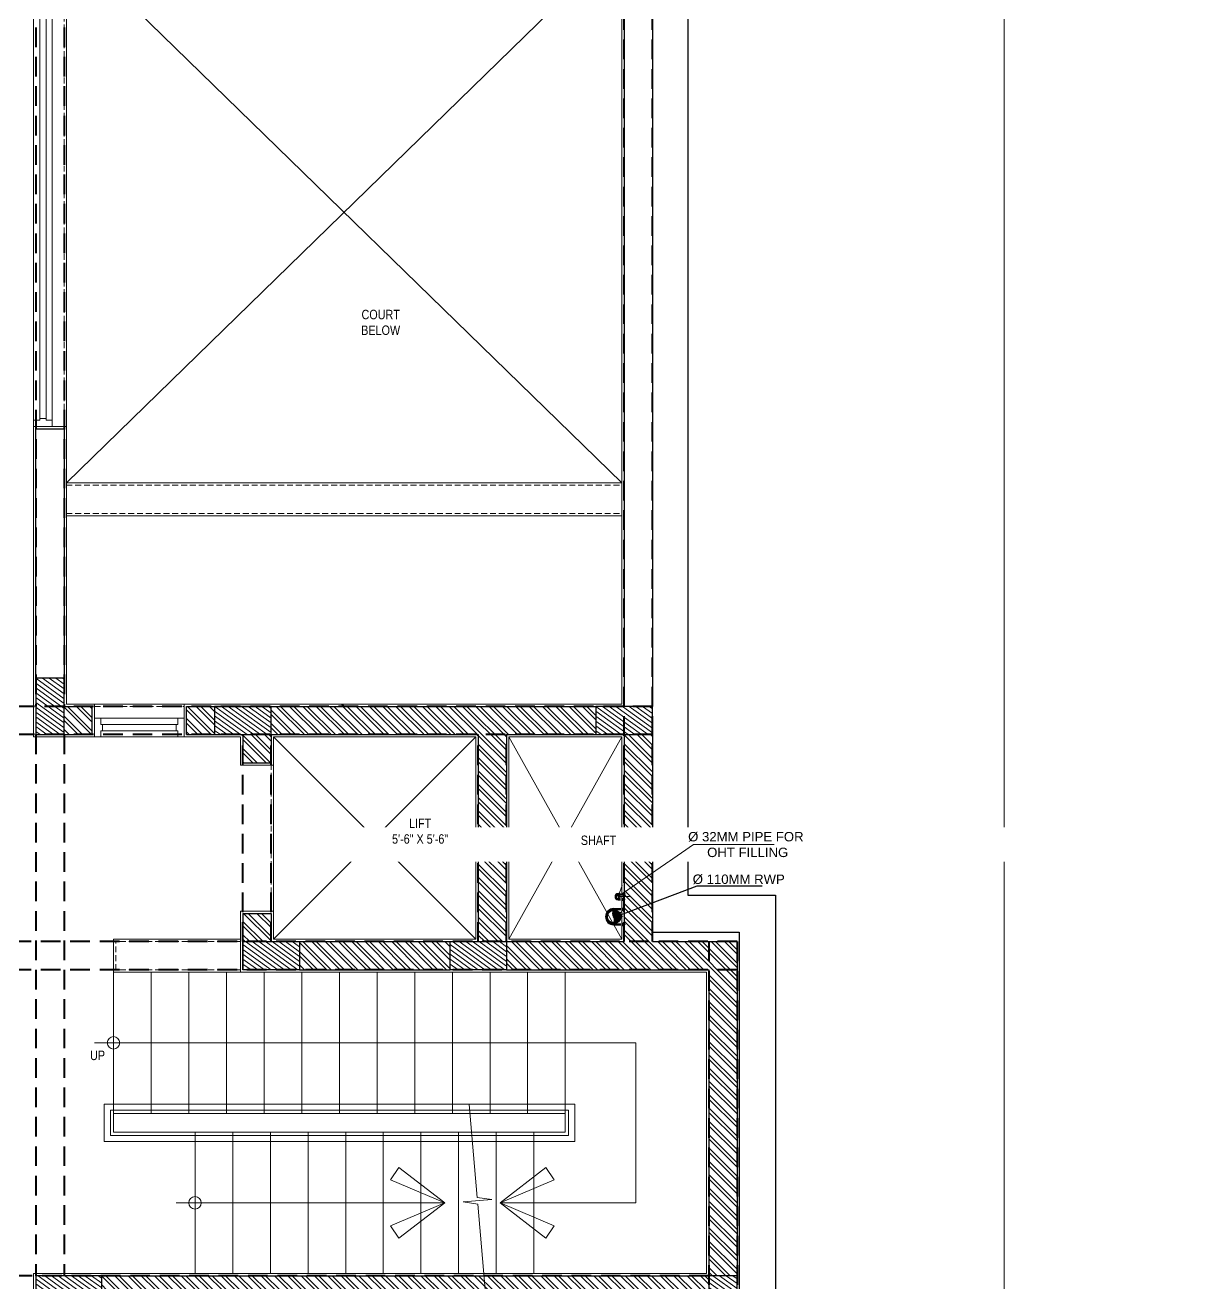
# Model space of a CAD drawing. Header units: inches. Extents: x -189347 to -188565, y -48525 to -47011.
# Drawn here: x -188937.6 to -188565.1, y -48063.1 to -47662.2 of the extents above; entities that cross this region are included whole.
import ezdxf

# ---------------------------------------------------------------- set-up
doc = ezdxf.new("R2010")
doc.units = ezdxf.units.IN
doc.header["$LTSCALE"] = 25
doc.header["$MEASUREMENT"] = 0
doc.linetypes.add('DASHED2', pattern=[0.375, 0.25, -0.125])
doc.layers.get('0').update_dxf_attribs({"lineweight": 0})
for name, color, linetype, lineweight in [('ANGLE SUPPORT', 7, 'Continuous', 30), ('COLUMN', 1, 'Continuous', 30), ('COLUMNHATCH', 8, 'Continuous', 0), ('CWS', 180, 'Continuous', 18), ('elevation', 6, 'Continuous', 9), ('FURNITURE', 251, 'Continuous', 0), ('hidden', 7, 'DASHED2', 5), ('PLASTER LINE', 1, 'Continuous', 5), ('PP--BEAM', 104, 'DASHED2', 40), ('PP-OUTER', 180, 'Continuous', 18), ('PP-WALL', 7, 'Continuous', 30), ('sechatch', 8, 'Continuous', 0), ('SH - ANGLE SUPPORT', 7, 'Continuous', 30), ('TEXT', 7, 'Continuous', 13), ('WIN', 22, 'Continuous', 0)]:
    doc.layers.add(name, color=color, linetype=linetype, lineweight=lineweight)
doc.layers.add('SH - RWP', color=140, linetype='Continuous')
doc.styles.add('ARIAL', font='Arial Narrow.ttf')
doc.styles.add('RAJ', font='Arial Narrow.ttf')
doc.styles.get("Standard").update_dxf_attribs({"font": 'Arial Narrow.ttf'})
doc.dimstyles.new('SANDIM', dxfattribs={"dimtxt": 2, "dimasz": 0.75, "dimexe": 0.5, "dimexo": 0.375, "dimgap": 0.25, "dimtad": 0, "dimdec": 3, "dimzin": 3, "dimdsep": 46, "dimlunit": 4, "dimtxsty": 'ARIAL', "dimblk1": 'ARCHTICK', "dimblk2": 'ARCHTICK', "dimsah": 1, "dimcen": 0.09375, "dimdle": 0.5, "dimclrd": 256, "dimclre": 256, "dimclrt": 256, "dimadec": 0, "dimazin": 0, "dimtfac": 0.75, "dimtdec": 3, "dimtofl": 0, "dimtmove": 1, "dimatfit": 3, "dimldrblk": 'OPEN90', "dimfxl": 1, "dimtolj": 1, "dimtzin": 0, "dimarcsym": 0})
doc.dimstyles.new('WORKING', dxfattribs={"dimtxt": 3.5, "dimasz": 1.5, "dimexe": 0.75, "dimexo": 1.5, "dimgap": 0.25, "dimtad": 1, "dimdec": 3, "dimzin": 3, "dimdsep": 46, "dimlunit": 4, "dimtxsty": 'Standard', "dimblk1": 'ARCHTICK', "dimblk2": 'ARCHTICK', "dimsah": 1, "dimcen": 0.09375, "dimdle": 0.75, "dimclrd": 256, "dimclre": 256, "dimclrt": 256, "dimadec": 0, "dimazin": 0, "dimtfac": 1, "dimtdec": 3, "dimtofl": 0, "dimtmove": 1, "dimatfit": 3, "dimldrblk": 'OPEN30', "dimfxl": 1, "dimtolj": 1, "dimtzin": 0, "dimlwe": -1, "dimarcsym": 0})
pattern_1 = [(144.0500546, (-991.6263, -2979.5429), (-0.73384782, -1.011912732), [])]

# ---------------------------------------------------------------- blocks, each defined once
blk = doc.blocks.new('_ArchTick')
at = {"color": 0, "linetype": 'ByBlock', "const_width": 0.15}
blk.add_lwpolyline([(-0.5, -0.5), (0.5, 0.5)], dxfattribs=at)
blk = doc.blocks.new('*X11')
at = {"color": 0}
for p, q in [((113.6, 341.5), (113.7, 341.6)), ((113.7, 341.4), (114.3, 342)), ((113.8, 341.4), (114.3, 341.8)), ((113.9, 341.3), (114.3, 341.7)), ((114, 341.2), (114.3, 341.5)), ((114.1, 341.1), (114.3, 341.3)), ((114.2, 341), (114.3, 341.1)), ((114.3, 340.9), (114.3, 340.9))]:
    blk.add_line(p, q, dxfattribs=at)
blk = doc.blocks.new('rwp')
at = {"layer": 'SH - RWP', "lineweight": 30}
h = blk.add_hatch(color=256, dxfattribs=at)
edge = h.paths.add_edge_path()
edge.add_ellipse((-188950.1, -47122.31), major_axis=(1.13, -1.13), ratio=1, start_angle=96.3386, end_angle=173.6614, ccw=False)
edge.add_ellipse((-188951.1, -47121.06), major_axis=(-1.41, -1.41), ratio=1, start_angle=-45, end_angle=135, ccw=False)
edge.add_ellipse((-188952.1, -47119.81), major_axis=(-1.13, -1.13), ratio=1, start_angle=6.3386, end_angle=83.6614)
at = {"layer": 'SH - ANGLE SUPPORT'}
for p, q in [((-188953.67, -47121, -967.95), (-188953.67, -47123.37, -967.95)), ((-188953.67, -47121, -967.95), (-188953.67, -47123.37, -967.95)), ((-188953.67, -47121.75, -967.95), (-188953.35, -47121.75, -967.95)), ((-188953.67, -47121.75, -967.95), (-188953.35, -47121.75, -967.95)), ((-188953.34, -47122.23, -967.95), (-188953.66, -47122.23, -967.95)), ((-188953.34, -47122.23, -967.95), (-188953.66, -47122.23, -967.95)), ((-188953.35, -47121.08, -967.95), (-188953.35, -47123.37, -967.95)), ((-188953.35, -47121.08, -967.95), (-188953.35, -47123.37, -967.95)), ((-188948.86, -47122.23, -967.95), (-188948.54, -47122.23, -967.95)), ((-188948.86, -47122.23, -967.95), (-188948.54, -47122.23, -967.95)), ((-188948.86, -47122.23, -967.95), (-188948.54, -47122.23, -967.95)), ((-188948.86, -47122.23, -967.95), (-188948.54, -47122.23, -967.95)), ((-188948.85, -47121.08, -967.95), (-188948.85, -47123.37, -967.95)), ((-188948.85, -47121.08, -967.95), (-188948.85, -47123.37, -967.95)), ((-188948.53, -47121.75, -967.95), (-188948.85, -47121.75, -967.95)), ((-188948.53, -47121.75, -967.95), (-188948.85, -47121.75, -967.95)), ((-188948.53, -47121.75, -967.95), (-188948.85, -47121.75, -967.95)), ((-188948.53, -47121.75, -967.95), (-188948.85, -47121.75, -967.95)), ((-188948.53, -47121, -967.95), (-188948.53, -47123.37, -967.95)), ((-188948.53, -47121, -967.95), (-188948.53, -47123.37, -967.95)), ((-188953.89, -47123.66, -967.95), (-188953.89, -47123.72, -967.95)), ((-188953.89, -47123.66, -967.95), (-188953.89, -47123.72, -967.95)), ((-188953.89, -47123.72, -967.95), (-188953.86, -47123.76, -967.95)), ((-188953.89, -47123.72, -967.95), (-188953.86, -47123.76, -967.95)), ((-188953.16, -47123.76, -967.95), (-188953.86, -47123.76, -967.95)), ((-188953.16, -47123.76, -967.95), (-188953.86, -47123.76, -967.95)), ((-188953.85, -47123.76, -967.95), (-188953.85, -47124.1, -967.95)), ((-188953.85, -47123.76, -967.95), (-188953.85, -47124.1, -967.95)), ((-188953.85, -47124.1, -967.95), (-188953.78, -47124.18, -967.95)), ((-188953.85, -47124.1, -967.95), (-188953.78, -47124.18, -967.95)), ((-188953.24, -47124.18, -967.95), (-188953.78, -47124.18, -967.95)), ((-188953.24, -47124.18, -967.95), (-188953.78, -47124.18, -967.95)), ((-188953.67, -47124.54, -967.95), (-188953.67, -47124.18, -967.95)), ((-188953.67, -47124.54, -967.95), (-188953.67, -47124.18, -967.95)), ((-188953.67, -47124.54, -967.95), (-188953.61, -47124.59, -967.95)), ((-188953.67, -47124.54, -967.95), (-188953.61, -47124.59, -967.95)), ((-188953.61, -47123.76, -967.95), (-188953.61, -47124.03, -967.95)), ((-188953.61, -47123.76, -967.95), (-188953.61, -47124.03, -967.95)), ((-188953.4, -47124.59, -967.95), (-188953.61, -47124.59, -967.95)), ((-188953.4, -47124.59, -967.95), (-188953.61, -47124.59, -967.95)), ((-188953.4, -47124.03, -967.95), (-188953.4, -47123.76, -967.95)), ((-188953.4, -47124.03, -967.95), (-188953.4, -47123.76, -967.95)), ((-188953.35, -47124.54, -967.95), (-188953.4, -47124.59, -967.95)), ((-188953.35, -47124.54, -967.95), (-188953.4, -47124.59, -967.95)), ((-188953.35, -47124.54, -967.95), (-188953.35, -47124.18, -967.95)), ((-188953.35, -47124.54, -967.95), (-188953.35, -47124.18, -967.95)), ((-188953.16, -47124.1, -967.95), (-188953.24, -47124.18, -967.95)), ((-188953.16, -47124.1, -967.95), (-188953.24, -47124.18, -967.95)), ((-188953.12, -47123.72, -967.95), (-188953.16, -47123.76, -967.95)), ((-188953.12, -47123.72, -967.95), (-188953.16, -47123.76, -967.95)), ((-188953.16, -47123.76, -967.95), (-188953.16, -47124.1, -967.95)), ((-188953.16, -47123.76, -967.95), (-188953.16, -47124.1, -967.95)), ((-188953.12, -47123.66, -967.95), (-188953.12, -47123.72, -967.95)), ((-188953.12, -47123.66, -967.95), (-188953.12, -47123.72, -967.95)), ((-188949.07, -47123.66, -967.95), (-188949.07, -47123.72, -967.95)), ((-188949.07, -47123.66, -967.95), (-188949.07, -47123.72, -967.95)), ((-188949.07, -47123.72, -967.95), (-188949.03, -47123.76, -967.95)), ((-188949.07, -47123.72, -967.95), (-188949.03, -47123.76, -967.95)), ((-188949.04, -47123.76, -967.95), (-188948.34, -47123.76, -967.95)), ((-188949.04, -47123.76, -967.95), (-188948.34, -47123.76, -967.95)), ((-188949.03, -47123.76, -967.95), (-188949.03, -47124.1, -967.95)), ((-188949.03, -47123.76, -967.95), (-188949.03, -47124.1, -967.95)), ((-188949.03, -47124.1, -967.95), (-188948.96, -47124.18, -967.95)), ((-188949.03, -47124.1, -967.95), (-188948.96, -47124.18, -967.95)), ((-188948.96, -47124.18, -967.95), (-188948.42, -47124.18, -967.95)), ((-188948.96, -47124.18, -967.95), (-188948.42, -47124.18, -967.95)), ((-188948.85, -47124.54, -967.95), (-188948.85, -47124.18, -967.95)), ((-188948.85, -47124.54, -967.95), (-188948.85, -47124.18, -967.95)), ((-188948.85, -47124.54, -967.95), (-188948.79, -47124.59, -967.95)), ((-188948.85, -47124.54, -967.95), (-188948.79, -47124.59, -967.95)), ((-188948.79, -47124.03, -967.95), (-188948.79, -47123.76, -967.95)), ((-188948.79, -47124.03, -967.95), (-188948.79, -47123.76, -967.95)), ((-188948.79, -47124.59, -967.95), (-188948.58, -47124.59, -967.95)), ((-188948.79, -47124.59, -967.95), (-188948.58, -47124.59, -967.95)), ((-188948.58, -47123.76, -967.95), (-188948.58, -47124.03, -967.95)), ((-188948.58, -47123.76, -967.95), (-188948.58, -47124.03, -967.95)), ((-188948.53, -47124.54, -967.95), (-188948.58, -47124.59, -967.95)), ((-188948.53, -47124.54, -967.95), (-188948.58, -47124.59, -967.95)), ((-188948.53, -47124.54, -967.95), (-188948.53, -47124.18, -967.95)), ((-188948.53, -47124.54, -967.95), (-188948.53, -47124.18, -967.95)), ((-188948.34, -47124.1, -967.95), (-188948.42, -47124.18, -967.95)), ((-188948.34, -47124.1, -967.95), (-188948.42, -47124.18, -967.95)), ((-188948.3, -47123.72, -967.95), (-188948.34, -47123.76, -967.95)), ((-188948.3, -47123.72, -967.95), (-188948.34, -47123.76, -967.95)), ((-188948.34, -47123.76, -967.95), (-188948.34, -47124.1, -967.95)), ((-188948.34, -47123.76, -967.95), (-188948.34, -47124.1, -967.95)), ((-188948.3, -47123.66, -967.95), (-188948.3, -47123.72, -967.95)), ((-188948.3, -47123.66, -967.95), (-188948.3, -47123.72, -967.95))]:
    blk.add_line(p, q, dxfattribs=at)
at = {"layer": 'SH - ANGLE SUPPORT', "lineweight": 30, "ltscale": 30}
for radius, start, end in [(2.57, 1.0363, 178.9637), (2.57, 1.0363, 178.9637), (2.25, 358.9649, 180.8913), (2.25, 358.9649, 180.8913)]:
    blk.add_arc((-188951.1, -47121.05, -967.95), radius, start, end, dxfattribs=at)
at = {"layer": 'SH - ANGLE SUPPORT', "extrusion": (0, 0, -1)}
for centre, major_axis, start_param, end_param in [((-188953.13, -47123.39, -967.95), (0.748, -0.748), 3.391711, 3.722963), ((-188953.13, -47123.39, -967.95), (0.748, -0.748), 3.391711, 3.722963), ((-188953.81, -47121.9, -967.95), (0.55, -0.55), 0.163266, 0.60927), ((-188953.81, -47121.9, -967.95), (0.55, -0.55), 0.163266, 0.60927), ((-188953.81, -47122.15, -967.95), (0.55, -0.55), 0.163266, 0.60927), ((-188953.81, -47122.15, -967.95), (0.55, -0.55), 0.163266, 0.60927), ((-188952.8, -47123.31, -967.95), (0.674, -0.674), 3.304859, 3.314801), ((-188952.8, -47123.31, -967.95), (0.674, -0.674), 3.304859, 3.314801), ((-188952.8, -47123.56, -967.95), (0.674, 0.674), 4.875655, 4.885597), ((-188952.8, -47123.56, -967.95), (0.674, 0.674), 4.875655, 4.885597), ((-188953.81, -47122.38, -967.95), (0.55, 0.55), 1.734062, 2.180066), ((-188953.81, -47122.38, -967.95), (0.55, 0.55), 1.734062, 2.180066), ((-188952.8, -47123.79, -967.95), (0.674, 0.674), 4.875655, 4.885597), ((-188952.8, -47123.79, -967.95), (0.674, 0.674), 4.875655, 4.885597), ((-188949.04, -47123.95, -967.95), (0.184, 0.184), 1.061026, 1.819613), ((-188949.04, -47123.95, -967.95), (0.184, 0.184), 1.061026, 1.819613), ((-188948.43, -47124.1, -967.95), (0.32, 0.32), 2.954779, 3.562598), ((-188948.43, -47124.1, -967.95), (0.32, 0.32), 2.954779, 3.562598), ((-188948.45, -47124.11, -967.95), (0.361, -0.361), 1.329768, 1.678717), ((-188948.45, -47124.11, -967.95), (0.361, -0.361), 1.329768, 1.678717), ((-188948.47, -47124.14, -967.95), (0.361, -0.361), 1.329768, 1.608854), ((-188948.47, -47124.14, -967.95), (0.361, -0.361), 1.329768, 1.608854), ((-188948.42, -47124, -967.95), (0.317, 0.317), 2.957247, 3.531377), ((-188948.42, -47124, -967.95), (0.317, 0.317), 2.957247, 3.531377), ((-188948.54, -47123.95, -967.95), (0.184, -0.184), 1.317026, 2.080566), ((-188948.54, -47123.95, -967.95), (0.184, -0.184), 1.317026, 2.080566), ((-188948.42, -47124.05, -967.95), (0.25, 0.25), 3.071035, 3.556541), ((-188948.42, -47124.05, -967.95), (0.25, 0.25), 3.071035, 3.556541), ((-188948.78, -47124.82, -967.95), (0.171, -0.171), 4.117982, 4.309007), ((-188948.78, -47124.82, -967.95), (0.171, -0.171), 4.117982, 4.309007), ((-188948.75, -47124.64, -967.95), (0.0705, 0.0705), 5.845023, 6.635132), ((-188948.75, -47124.64, -967.95), (0.0705, 0.0705), 5.845023, 6.635132), ((-188948.33, -47123.81, -967.95), (0.361, -0.361), 1.329768, 1.540799), ((-188948.33, -47123.81, -967.95), (0.361, -0.361), 1.329768, 1.540799), ((-188948.73, -47124.66, -967.95), (0.135, -0.135), 4.157023, 5.034816), ((-188948.73, -47124.66, -967.95), (0.135, -0.135), 4.157023, 5.034816), ((-188948.8, -47124, -967.95), (0.157, -0.157), -0.658117, 0.167445), ((-188948.8, -47124, -967.95), (0.157, -0.157), -0.658117, 0.167445), ((-188948.72, -47124.56, -967.95), (0.134, 0.134), 5.728383, 6.607487), ((-188948.72, -47124.56, -967.95), (0.134, 0.134), 5.728383, 6.607487), ((-188948.7, -47124.55, -967.95), (0.171, 0.171), 5.688779, 6.270402), ((-188948.7, -47124.55, -967.95), (0.171, 0.171), 5.688779, 6.270402), ((-188948.64, -47124.48, -967.95), (0.171, 0.171), 5.688779, 5.971834), ((-188948.64, -47124.48, -967.95), (0.171, 0.171), 5.688779, 5.971834), ((-188948.33, -47123.95, -967.95), (0.184, -0.184), 1.32198, 2.080566), ((-188948.33, -47123.95, -967.95), (0.184, -0.184), 1.32198, 2.080566)]:
    blk.add_ellipse(centre, major_axis=major_axis, ratio=1, start_param=start_param, end_param=end_param, dxfattribs=at)
at = {"layer": 'SH - ANGLE SUPPORT'}
for centre, major_axis, start_param, end_param in [((-188949.07, -47123.39, -967.95), (-0.748, -0.748), 3.391711, 3.722963), ((-188949.07, -47123.39, -967.95), (-0.748, -0.748), 3.391711, 3.722963), ((-188949.07, -47123.39, -967.95), (-0.748, -0.748), 3.391711, 3.722963), ((-188949.07, -47123.39, -967.95), (-0.748, -0.748), 3.391711, 3.722963), ((-188949.4, -47123.31, -967.95), (-0.674, -0.674), 3.304859, 3.314801), ((-188949.4, -47123.31, -967.95), (-0.674, -0.674), 3.304859, 3.314801), ((-188949.4, -47123.31, -967.95), (-0.674, -0.674), 3.304859, 3.314801), ((-188949.4, -47123.31, -967.95), (-0.674, -0.674), 3.304859, 3.314801), ((-188949.4, -47123.56, -967.95), (-0.674, 0.674), 4.875655, 4.885597), ((-188949.4, -47123.56, -967.95), (-0.674, 0.674), 4.875655, 4.885597), ((-188949.4, -47123.56, -967.95), (-0.674, 0.674), 4.875655, 4.885597), ((-188949.4, -47123.56, -967.95), (-0.674, 0.674), 4.875655, 4.885597), ((-188948.39, -47121.9, -967.95), (-0.55, -0.55), 0.163266, 0.60927), ((-188948.39, -47121.9, -967.95), (-0.55, -0.55), 0.163266, 0.60927), ((-188948.39, -47121.9, -967.95), (-0.55, -0.55), 0.163266, 0.60927), ((-188948.39, -47121.9, -967.95), (-0.55, -0.55), 0.163266, 0.60927), ((-188948.39, -47122.15, -967.95), (-0.55, -0.55), 0.163266, 0.60927), ((-188948.39, -47122.15, -967.95), (-0.55, -0.55), 0.163266, 0.60927), ((-188948.39, -47122.15, -967.95), (-0.55, -0.55), 0.163266, 0.60927), ((-188948.39, -47122.15, -967.95), (-0.55, -0.55), 0.163266, 0.60927), ((-188953.86, -47123.95, -967.95), (-0.184, -0.184), 1.32198, 2.080566), ((-188953.86, -47123.95, -967.95), (-0.184, -0.184), 1.32198, 2.080566), ((-188953.56, -47124.48, -967.95), (-0.171, 0.171), 5.688779, 5.971834), ((-188953.56, -47124.48, -967.95), (-0.171, 0.171), 5.688779, 5.971834), ((-188953.5, -47124.55, -967.95), (-0.171, 0.171), 5.688779, 6.270402), ((-188953.5, -47124.55, -967.95), (-0.171, 0.171), 5.688779, 6.270402), ((-188953.48, -47124.56, -967.95), (-0.134, 0.134), 5.728383, 6.607487), ((-188953.48, -47124.56, -967.95), (-0.134, 0.134), 5.728383, 6.607487), ((-188953.47, -47124.66, -967.95), (-0.135, -0.135), 4.157023, 5.034816), ((-188953.47, -47124.66, -967.95), (-0.135, -0.135), 4.157023, 5.034816), ((-188953.39, -47124, -967.95), (-0.157, -0.157), -0.658117, 0.167445), ((-188953.39, -47124, -967.95), (-0.157, -0.157), -0.658117, 0.167445), ((-188953.87, -47123.81, -967.95), (-0.361, -0.361), 1.329768, 1.540799), ((-188953.87, -47123.81, -967.95), (-0.361, -0.361), 1.329768, 1.540799), ((-188953.78, -47124.05, -967.95), (-0.25, 0.25), 3.071035, 3.556541), ((-188953.78, -47124.05, -967.95), (-0.25, 0.25), 3.071035, 3.556541), ((-188953.45, -47124.64, -967.95), (-0.0705, 0.0705), 5.845023, 6.635132), ((-188953.45, -47124.64, -967.95), (-0.0705, 0.0705), 5.845023, 6.635132), ((-188953.65, -47123.95, -967.95), (-0.184, -0.184), 1.317026, 2.080566), ((-188953.65, -47123.95, -967.95), (-0.184, -0.184), 1.317026, 2.080566), ((-188953.77, -47124, -967.95), (-0.317, 0.317), 2.957247, 3.531377), ((-188953.77, -47124, -967.95), (-0.317, 0.317), 2.957247, 3.531377), ((-188953.77, -47124.1, -967.95), (-0.32, 0.32), 2.954779, 3.562598), ((-188953.77, -47124.1, -967.95), (-0.32, 0.32), 2.954779, 3.562598), ((-188953.41, -47124.82, -967.95), (-0.171, -0.171), 4.117982, 4.309007), ((-188953.41, -47124.82, -967.95), (-0.171, -0.171), 4.117982, 4.309007), ((-188953.74, -47124.11, -967.95), (-0.361, -0.361), 1.329768, 1.678717), ((-188953.74, -47124.11, -967.95), (-0.361, -0.361), 1.329768, 1.678717), ((-188953.72, -47124.14, -967.95), (-0.361, -0.361), 1.329768, 1.608854), ((-188953.72, -47124.14, -967.95), (-0.361, -0.361), 1.329768, 1.608854), ((-188953.15, -47123.95, -967.95), (-0.184, 0.184), 1.061026, 1.819613), ((-188953.15, -47123.95, -967.95), (-0.184, 0.184), 1.061026, 1.819613), ((-188949.4, -47123.79, -967.95), (-0.674, 0.674), 4.875655, 4.885597), ((-188949.4, -47123.79, -967.95), (-0.674, 0.674), 4.875655, 4.885597), ((-188949.4, -47123.79, -967.95), (-0.674, 0.674), 4.875655, 4.885597), ((-188949.4, -47123.79, -967.95), (-0.674, 0.674), 4.875655, 4.885597), ((-188948.39, -47122.38, -967.95), (-0.55, 0.55), 1.734062, 2.180066), ((-188948.39, -47122.38, -967.95), (-0.55, 0.55), 1.734062, 2.180066), ((-188948.39, -47122.38, -967.95), (-0.55, 0.55), 1.734062, 2.180066), ((-188948.39, -47122.38, -967.95), (-0.55, 0.55), 1.734062, 2.180066)]:
    blk.add_ellipse(centre, major_axis=major_axis, ratio=1, start_param=start_param, end_param=end_param, dxfattribs=at)
at = {"layer": 'SH - RWP', "lineweight": 30}
for radius in [2.25, 2]:
    blk.add_circle((-188951.1, -47121.06, -967.95), radius, dxfattribs=at)
for centre, start, end in [((-188952.1, -47119.81, -967.95), 231.3386, 308.6614), ((-188950.1, -47122.31, -967.95), 51.3386, 128.6614)]:
    blk.add_arc(centre, 1.6, start, end, dxfattribs=at)
at = {"layer": 'SH - ANGLE SUPPORT', "extrusion": (0, 0, -1)}
for p, xscale, yscale, zscale, rotation in [((188890.03, -47102.88, 967.95), 0.1862546400225255, 0.1862546399643179, -0.1862546400225255, 270.0000000000002), ((188890.03, -47102.88, 967.95), 0.1862546400225255, 0.1862546400225255, -0.1862546400225255, 270), ((188889.77, -47102.89, 967.95), 0.1862546400225255, 0.1862546399643179, -0.1862546400225255, 270.0000000000002), ((188889.77, -47102.89, 967.95), 0.1862546400225255, 0.1862546400225255, -0.1862546400225255, 270), ((189012.43, -47102.89, 967.95), -0.1862546400225255, 0.1862546400225255, -0.1862546400003328, 90.00000000000017), ((189012.43, -47102.89, 967.95), -0.1862546400225255, 0.1862546400225255, -0.1862546400225255, 89.99999999999997), ((189012.16, -47102.88, 967.95), -0.1862546400225255, 0.1862546400225255, -0.1862546400003328, 90.00000000000017), ((189012.16, -47102.88, 967.95), -0.1862546400225255, 0.1862546400225255, -0.1862546400225255, 89.99999999999997)]:
    blk.add_blockref('*X11', p, dxfattribs=dict(at, xscale=xscale, yscale=yscale, zscale=zscale, rotation=rotation))
blk = doc.blocks.new('*X12')
at = {"color": 0}
for p, q in [((113.6, 341.5), (113.7, 341.6)), ((113.7, 341.4), (114.3, 342)), ((113.8, 341.4), (114.3, 341.8)), ((113.9, 341.3), (114.3, 341.7)), ((114, 341.2), (114.3, 341.5)), ((114.1, 341.1), (114.3, 341.3)), ((114.2, 341), (114.3, 341.1)), ((114.3, 340.9), (114.3, 340.9))]:
    blk.add_line(p, q, dxfattribs=at)
blk = doc.blocks.new('cws')
at = {"layer": 'ANGLE SUPPORT'}
for p, q in [((-188748.61, -47939.01), (-188747.84, -47939.01)), ((-188748.6, -47939.28), (-188747.84, -47939.28)), ((-188748.21, -47939.01), (-188748.21, -47939.28)), ((-188747.34, -47940.59), (-188747.3, -47940.59)), ((-188747.3, -47938.86), (-188747.26, -47938.86)), ((-188747.3, -47940.59), (-188747.27, -47940.62)), ((-188747.27, -47940.62), (-188747.01, -47940.62)), ((-188747.27, -47940.62), (-188747.27, -47941.14)), ((-188747.26, -47938.86), (-188747.23, -47938.89)), ((-188747.26, -47939.44), (-188747.23, -47939.41)), ((-188747.23, -47938.89), (-188746.97, -47938.89)), ((-188747.23, -47938.89), (-188747.23, -47939.41)), ((-188747.03, -47939.07), (-188747.23, -47939.07)), ((-188747.23, -47939.23), (-188747.03, -47939.23)), ((-188747.23, -47939.41), (-188746.97, -47939.41)), ((-188747.01, -47940.62), (-188746.95, -47940.67)), ((-188746.97, -47938.89), (-188746.92, -47938.94)), ((-188746.97, -47939.41), (-188746.92, -47939.35)), ((-188746.92, -47938.94), (-188746.92, -47939.35)), ((-188746.92, -47939.01), (-188746.88, -47939.01)), ((-188746.51, -47939.02), (-188746.92, -47939.02)), ((-188746.51, -47939.29), (-188746.92, -47939.29)), ((-188746.51, -47939.02), (-188746.45, -47939.08)), ((-188746.51, -47939.29), (-188746.45, -47939.23)), ((-188746.45, -47939.08), (-188746.45, -47939.23)), ((-188748.61, -47941.01), (-188747.87, -47941.01)), ((-188748.6, -47940.74), (-188747.87, -47940.74)), ((-188748.25, -47941.01), (-188748.25, -47940.74)), ((-188747.34, -47941.17), (-188747.3, -47941.17)), ((-188747.3, -47941.17), (-188747.27, -47941.14)), ((-188747.07, -47940.8), (-188747.27, -47940.8)), ((-188747.27, -47940.96), (-188747.07, -47940.96)), ((-188747.27, -47941.14), (-188747.01, -47941.14)), ((-188747.01, -47941.14), (-188746.95, -47941.08)), ((-188746.95, -47940.67), (-188746.95, -47941.08)), ((-188746.54, -47940.75), (-188746.95, -47940.75)), ((-188746.54, -47941.02), (-188746.95, -47941.02)), ((-188746.54, -47940.75), (-188746.48, -47940.81)), ((-188746.54, -47941.02), (-188746.48, -47940.96))]:
    blk.add_line(p, q, dxfattribs=at)
for centre, radius, start, end in [((-188748.6, -47940.01), 1, 90, 270), ((-188748.6, -47940.01), 0.73, 90, 270), ((-188747.43, -47938.92), 0.717, 187.5912, 210.6693), ((-188748.43, -47939.38), 0.527, 10.4454, 44.0721), ((-188747.09, -47938.88), 0.195, 285.7923, 329.2561), ((-188747.09, -47939.26), 0.195, 30.4601, 74.2077), ((-188747.05, -47939.06), 0.167, 277.2927, 324.5939), ((-188747.09, -47939.42), 0.195, 30.7439, 74.2077), ((-188747.06, -47939.46), 0.399, 40.9574, 68.7748), ((-188747.11, -47939.45), 0.507, 34.4378, 59.5944), ((-188746.49, -47939.14), 0.272, 190.943, 212.1599), ((-188747, -47939.45), 0.511, 34.2964, 57.138), ((-188746.48, -47939.12), 0.215, 193.2122, 232.1741), ((-188747, -47939.42), 0.576, 31.1901, 44.4882), ((-188746.37, -47939.11), 0.215, 193.1799, 233.0945), ((-188746.95, -47939.39), 0.576, 31.1901, 40.9277), ((-188746.4, -47939.08), 0.113, 199.8952, 245.165), ((-188746.19, -47939.04), 0.272, 190.943, 201.8879), ((-188747.46, -47941.11), 0.717, 149.3307, 172.4088), ((-188748.47, -47940.65), 0.527, 315.9279, 349.5546), ((-188747.12, -47940.61), 0.195, 285.7923, 329.2561), ((-188747.12, -47940.99), 0.195, 30.4601, 74.2077), ((-188747.09, -47940.79), 0.167, 277.2927, 324.5939), ((-188747.12, -47941.15), 0.195, 30.7439, 74.2077), ((-188747.1, -47941.19), 0.399, 40.9574, 68.7748), ((-188747.15, -47941.18), 0.507, 34.4378, 59.5944), ((-188746.53, -47940.87), 0.272, 190.943, 212.1599), ((-188747.04, -47941.18), 0.511, 34.2964, 57.138), ((-188746.52, -47940.85), 0.215, 193.2122, 232.1741), ((-188747.04, -47941.15), 0.576, 31.1901, 44.4882), ((-188746.41, -47940.84), 0.215, 193.1799, 233.0945), ((-188746.99, -47941.12), 0.576, 31.1901, 40.9277), ((-188746.44, -47940.81), 0.113, 199.8952, 245.165)]:
    blk.add_arc(centre, radius, start, end, dxfattribs=at)
at = {"layer": 'CWS', "ltscale": 150}
for radius in [0.73, 0.561]:
    blk.add_circle((-188748.6, -47940.01), radius, dxfattribs=at)
for centre, start, end in [((-188748.35, -47939.73), 132.4277, 227.5723), ((-188748.86, -47940.29), 312.4277, 47.5723)]:
    blk.add_arc(centre, 0.38, start, end, dxfattribs=at)
at = {"layer": 'ANGLE SUPPORT', "xscale": -0.1401260252764783, "yscale": 0.1401260252764783, "zscale": 0.1401260252764783, "rotation": 179.9999999999999}
for p in [(-188762.93, -47891.22), (-188762.93, -47891.38), (-188762.97, -47892.95), (-188762.97, -47893.11)]:
    blk.add_blockref('*X12', p, dxfattribs=at)
blk = doc.blocks.new('zw$A20')
at = {"layer": 'CWS', "ltscale": 30, "insert": (47.79, -35.06), "char_height": 3, "width": 282.5391, "attachment_point": 5, "style": 'RAJ', "bg_fill": 2}
blk.add_mtext('{\\fArial|b0|i0|c0|p34;%%C 32MM PIPE FOR\\P OHT FILLING}', dxfattribs=at)
at = {"layer": 'CWS', "ltscale": 30}
blk.add_leader([(7.05, -51.6), (31.1, -35.04), (56.81, -35.04)], dimstyle='SANDIM', override={"dimasz": 3, "dimgap": 0.25, "dimtad": 0, "dimarcsym": 2}, dxfattribs=at)

msp = doc.modelspace()

# ---------------------------------------------------------------- hatches: boundary and pattern name
at = {"layer": 'COLUMNHATCH', "ltscale": 5}
h = msp.add_hatch(dxfattribs=at)
h.set_pattern_fill('ANSI31', color=256, scale=10, angle=99.050055, style=0)
h.set_pattern_definition(pattern_1)
h.paths.add_polyline_path([(-188934.1991, -47870.3675), (-188934.1991, -47888.3675), (-188925.1991, -47888.3675), (-188925.1991, -47870.3675)])
h = msp.add_hatch(dxfattribs=at)
h.set_pattern_fill('ANSI31', color=256, scale=10, angle=99.050055, style=0)
h.set_pattern_definition(pattern_1)
h.paths.add_polyline_path([(-188877.1991, -47888.3675), (-188859.1991, -47888.3675), (-188859.1991, -47879.3675), (-188877.1991, -47879.3675)])
h = msp.add_hatch(dxfattribs=at)
h.set_pattern_fill('ANSI31', color=256, scale=10, angle=99.050055, style=0)
h.set_pattern_definition(pattern_1)
h.paths.add_polyline_path([(-188755.6991, -47888.3675), (-188737.6991, -47888.3675), (-188737.6991, -47879.3675), (-188755.6991, -47879.3675)])
h = msp.add_hatch(dxfattribs=at)
h.set_pattern_fill('ANSI31', color=256, scale=10, angle=99.050055, style=0)
h.set_pattern_definition(pattern_1)
h.paths.add_polyline_path([(-188868.1991, -47954.3675), (-188850.1991, -47954.3675), (-188850.1991, -47963.3675), (-188868.1991, -47963.3675)])
h = msp.add_hatch(dxfattribs=at)
h.set_pattern_fill('ANSI31', color=256, scale=10, angle=99.050055, style=0)
h.set_pattern_definition(pattern_1)
h.paths.add_polyline_path([(-188802.1991, -47954.3675), (-188784.1991, -47954.3675), (-188784.1991, -47963.3675), (-188802.1991, -47963.3675)])
h = msp.add_hatch(dxfattribs=at)
h.set_pattern_fill('ANSI31', color=256, scale=10, angle=99.050055, style=0)
h.set_pattern_definition(pattern_1)
h.paths.add_polyline_path([(-188934.1991, -48069.8675), (-188913.1991, -48069.8675), (-188913.1991, -48060.8675), (-188934.1991, -48060.8675)])
h = msp.add_hatch(dxfattribs=at)
h.set_pattern_fill('ANSI31', color=256, scale=10, angle=99.050055, style=0)
h.set_pattern_definition(pattern_1)
h.paths.add_polyline_path([(-188719.6991, -48060.8675), (-188719.6991, -48084.8675), (-188710.6991, -48084.8675), (-188710.6991, -48060.8675)])
at = {"layer": 'sechatch', "ltscale": 30}
h = msp.add_hatch(dxfattribs=at)
h.set_pattern_fill('ANSI32,_O', color=256, scale=8, angle=270)
h.set_pattern_definition([(315, (-188861.706, -47890.816), (2.12132, 2.12132), []), (315, (-188861.706, -47892.2303), (2.12132, 2.12132), [])])
h.paths.add_polyline_path([(-188859.1991, -47888.3675), (-188868.1991, -47888.3675), (-188868.1991, -47897.3675), (-188859.1991, -47897.3675)])
h.paths.add_polyline_path([(-188859.1991, -47945.3675), (-188868.1991, -47945.3675), (-188868.1991, -47954.3675), (-188859.1991, -47954.3675)])
h.paths.add_polyline_path([(-188755.6991, -47879.3675), (-188859.1991, -47879.3675), (-188859.1991, -47888.3675), (-188793.1991, -47888.3675), (-188793.1991, -47954.3675), (-188784.1991, -47954.3675), (-188784.1991, -47888.3675), (-188755.6991, -47888.3675)])
h.paths.add_polyline_path([(-188737.6991, -47888.3675), (-188746.6991, -47888.3675), (-188746.6991, -47954.3675), (-188784.1991, -47954.3675), (-188784.1991, -47963.3675), (-188719.6991, -47963.3675), (-188719.6991, -48060.8675), (-188710.6991, -48060.8675), (-188710.6991, -47954.3675), (-188737.6991, -47954.3675)])
h.paths.add_polyline_path([(-188802.1991, -47954.3675), (-188850.1991, -47954.3675), (-188850.1991, -47963.3675), (-188802.1991, -47963.3675)])
h.paths.add_polyline_path([(-188877.1991, -47879.3675), (-188886.1991, -47879.3675), (-188886.1991, -47888.3675), (-188877.1991, -47888.3675)])
h.paths.add_polyline_path([(-188916.1991, -47879.3675), (-188925.1991, -47879.3675), (-188925.1991, -47888.3675), (-188916.1991, -47888.3675)])
h = msp.add_hatch(dxfattribs=at)
h.set_pattern_fill('ANSI32', color=256, scale=8, angle=270)
h.set_pattern_definition([(315, (-189227.835, -48092.82), (2.12132, 2.12132), []), (315, (-189227.835, -48094.2344), (2.12132, 2.12132), [])])
h.paths.add_polyline_path([(-189226.6991, -48090.8675), (-189231.1991, -48090.8675), (-189231.1991, -48095.3675), (-189226.6991, -48095.3675)], flags=17)
h.paths.add_polyline_path([(-189231.1991, -48090.8675), (-189244.6991, -48090.8675), (-189244.6991, -48095.3675), (-189231.1991, -48095.3675)], flags=17)
h.paths.add_polyline_path([(-189231.1991, -48135.8675), (-189244.6991, -48135.8675), (-189244.6991, -48140.3675), (-189231.1991, -48140.3675)], flags=17)
h.paths.add_polyline_path([(-188710.6991, -48314.3675), (-188719.6991, -48314.3675), (-188719.6991, -48329.3675), (-188737.6991, -48329.3675), (-188737.6991, -48305.3675), (-188746.6991, -48305.3675), (-188746.6991, -48338.3675), (-188710.6991, -48338.3675)])
h.paths.add_polyline_path([(-188886.1991, -48305.3675), (-188895.1991, -48305.3675), (-188895.1991, -48329.3675), (-188913.1991, -48329.3675), (-188913.1991, -48314.3675), (-188922.1991, -48314.3675), (-188922.1991, -48338.3675), (-188886.1991, -48338.3675)])
h.paths.add_polyline_path([(-188710.6991, -48338.3675), (-188719.6991, -48338.3675), (-188719.6991, -48389.3675), (-188710.6991, -48389.3675)])
h.paths.add_polyline_path([(-189222.1991, -48305.3675), (-189273.1991, -48305.3675), (-189273.1991, -48338.3675), (-189222.1991, -48338.3675)])
h.paths.add_polyline_path([(-189231.1991, -48314.3675), (-189231.1991, -48329.3675), (-189264.1991, -48329.3675), (-189264.1991, -48314.3675)], flags=16)
h.paths.add_polyline_path([(-188719.6991, -48060.8675), (-188792.4728, -48060.8675), (-188792.0791, -48065.3675), (-188719.6991, -48065.3675)])
h.paths.add_polyline_path([(-188792.4728, -48060.8675), (-188913.1991, -48060.8675), (-188913.1991, -48065.3675), (-188792.0791, -48065.3675)])
h.paths.add_polyline_path([(-188913.1991, -48069.8675), (-188922.1991, -48069.8675), (-188922.1991, -48101.3675), (-188913.1991, -48101.3675)])
h.paths.add_polyline_path([(-188710.6991, -48084.8675), (-188719.6991, -48084.8675), (-188719.6991, -48290.3675), (-188710.6991, -48290.3675), (-188710.6991, -48219.3675), (-188710.9067, -48219.3675), (-188710.9067, -48128.3675)])
h.paths.add_polyline_path([(-188913.1991, -48201.8675), (-188922.1991, -48201.8675), (-188922.1991, -48233.3675), (-188938.6991, -48233.3675), (-188938.6991, -48242.3675), (-188922.1991, -48242.3675), (-188922.1991, -48290.3675), (-188913.1991, -48290.3675)])
h.paths.add_polyline_path([(-188994.1991, -48051.8675), (-189003.1991, -48051.8675), (-189003.1991, -48060.8675), (-189045.1991, -48060.8675), (-189045.1991, -48069.8675), (-188994.1991, -48069.8675)])
h.paths.add_polyline_path([(-189049.6991, -48078.8675), (-189054.1991, -48078.8675), (-189054.1991, -48224.3675), (-189049.6991, -48224.3675)])
h.paths.add_polyline_path([(-189226.6991, -48051.8675), (-189249.1991, -48051.8675), (-189249.1991, -48242.3675), (-189231.1991, -48242.3675), (-189231.1991, -48224.3675), (-189244.6991, -48224.3675), (-189244.6991, -48179.3675), (-189222.1991, -48179.3675), (-189222.1991, -48159.8675), (-189226.6991, -48159.8675), (-189226.6991, -48174.8675), (-189244.6991, -48174.8675), (-189244.6991, -48056.3675), (-189226.6991, -48056.3675)])
h.paths.add_polyline_path([(-189198.1991, -48233.3675), (-189222.1991, -48233.3675), (-189222.1991, -48242.3675), (-189198.1991, -48242.3675)])
h.paths.add_polyline_path([(-189054.1991, -48233.3675), (-189078.1991, -48233.3675), (-189078.1991, -48242.3675), (-189054.1991, -48242.3675)])
h.paths.add_polyline_path([(-189022.6991, -48233.3675), (-189045.1991, -48233.3675), (-189045.1991, -48242.3675), (-189022.6991, -48242.3675)])
h.paths.add_polyline_path([(-189226.6991, -48095.3675), (-189222.1991, -48095.3675), (-189222.1991, -48051.8675), (-189226.6991, -48051.8675)])

# ---------------------------------------------------------------- linework, layer by layer
at = {"layer": 'COLUMN'}
for points in [[(-188934.1991, -47870.3675), (-188934.1991, -47888.3675), (-188925.1991, -47888.3675), (-188925.1991, -47870.3675)], [(-188877.1991, -47888.3675), (-188859.1991, -47888.3675), (-188859.1991, -47879.3675), (-188877.1991, -47879.3675)], [(-188755.6991, -47888.3675), (-188737.6991, -47888.3675), (-188737.6991, -47879.3675), (-188755.6991, -47879.3675)], [(-188868.1991, -47954.3675), (-188850.1991, -47954.3675), (-188850.1991, -47963.3675), (-188868.1991, -47963.3675)], [(-188802.1991, -47954.3675), (-188784.1991, -47954.3675), (-188784.1991, -47963.3675), (-188802.1991, -47963.3675)], [(-188934.1991, -48069.8675), (-188913.1991, -48069.8675), (-188913.1991, -48060.8675), (-188934.1991, -48060.8675)], [(-188719.6991, -48060.8675), (-188719.6991, -48084.8675), (-188710.6991, -48084.8675), (-188710.6991, -48060.8675)]]:
    msp.add_lwpolyline(points, close=True, dxfattribs=at)
at = {"layer": 'elevation', "ltscale": 30}
for p, q in [((-188924.4491, -47808.1175), (-188747.4491, -47635.6175)), ((-188747.4491, -47808.1175), (-188924.4491, -47635.6175)), ((-188924.4491, -47808.1175), (-188747.4491, -47808.1175)), ((-188924.4491, -47818.6175), (-188747.4491, -47818.6175))]:
    msp.add_line(p, q, dxfattribs=at)
at = {"layer": 'elevation'}
for p, q in [((-188924.4491, -47790.1175), (-188924.4491, -47653.6175)), ((-188915.4491, -47878.6175), (-188886.9491, -47878.6175)), ((-188858.4491, -47953.6175), (-188793.9491, -47889.1175)), ((-188793.9491, -47953.6175), (-188858.4491, -47889.1175)), ((-188783.4491, -47953.6175), (-188747.4491, -47889.1175)), ((-188747.4491, -47953.6175), (-188783.4491, -47889.1175)), ((-188858.4491, -47898.1175), (-188858.4491, -47944.6175)), ((-188909.4491, -47953.6175), (-188868.9491, -47953.6175)), ((-188909.4491, -47953.6175), (-188909.4491, -47964.1175)), ((-188909.4491, -47964.1175), (-188868.9491, -47964.1175))]:
    msp.add_line(p, q, dxfattribs=at)
at = {"layer": 'FURNITURE'}
for p, q in [((-188909.4491, -48009.1175), (-188909.4491, -47964.1175)), ((-188897.4491, -48009.1175), (-188897.4491, -47964.1175)), ((-188885.4491, -48009.1175), (-188885.4491, -47964.1175)), ((-188873.4491, -48009.1175), (-188873.4491, -47964.1175)), ((-188861.4491, -48009.1175), (-188861.4491, -47964.1175)), ((-188849.4491, -48009.1175), (-188849.4491, -47964.1175)), ((-188837.4491, -48009.1175), (-188837.4491, -47964.1175)), ((-188825.4491, -48009.1175), (-188825.4491, -47964.1175)), ((-188813.4491, -48009.1175), (-188813.4491, -47964.1175)), ((-188801.4491, -48009.1175), (-188801.4491, -47964.1175)), ((-188789.4491, -48009.1175), (-188789.4491, -47964.1175)), ((-188777.4491, -48009.1175), (-188777.4491, -47964.1175)), ((-188765.4491, -48009.1175), (-188765.4491, -47964.1175)), ((-188742.9491, -47986.6175), (-188915.4491, -47986.6175)), ((-188742.9491, -48037.6175), (-188742.9491, -47986.6175)), ((-188912.4491, -48006.1175), (-188762.4491, -48006.1175)), ((-188912.4491, -48006.1175), (-188912.4491, -48018.1175)), ((-188910.4491, -48008.1175), (-188764.4491, -48008.1175)), ((-188910.4491, -48008.1175), (-188910.4491, -48016.1175)), ((-188764.4491, -48008.1175), (-188764.4491, -48016.1175)), ((-188762.4491, -48006.1175), (-188762.4491, -48018.1175)), ((-188909.4491, -48015.1175), (-188909.4491, -48009.1175)), ((-188765.4491, -48009.1175), (-188909.4491, -48009.1175)), ((-188765.4491, -48015.1175), (-188765.4491, -48009.1175)), ((-188764.4491, -48016.1175), (-188910.4491, -48016.1175)), ((-188795.3578, -48015.1175), (-188909.4491, -48015.1175)), ((-188883.4491, -48060.1175), (-188883.4491, -48015.1175)), ((-188871.4491, -48060.1175), (-188871.4491, -48015.1175)), ((-188859.4491, -48060.1175), (-188859.4491, -48015.1175)), ((-188847.4491, -48060.1175), (-188847.4491, -48015.1175)), ((-188835.4491, -48060.1175), (-188835.4491, -48015.1175)), ((-188823.4491, -48060.1175), (-188823.4491, -48015.1175)), ((-188811.4491, -48060.1175), (-188811.4491, -48015.1175)), ((-188799.4491, -48060.1175), (-188799.4491, -48015.1175)), ((-188765.4491, -48015.1175), (-188795.3578, -48015.1175)), ((-188787.4491, -48060.1175), (-188787.4491, -48015.1175)), ((-188775.4491, -48060.1175), (-188775.4491, -48015.1175)), ((-188762.4491, -48018.1175), (-188912.4491, -48018.1175)), ((-188889.4491, -48037.6175), (-188803.8901, -48037.6175)), ((-188742.9491, -48037.6175), (-188786.1871, -48037.6175))]:
    msp.add_line(p, q, dxfattribs=at)
for points in [[(-188796.1347, -48006.2368), (-188793.5342, -48035.9609), (-188788.8915, -48036.5357), (-188797.9581, -48037.329), (-188793.3522, -48038.0408), (-188790.3202, -48072.697)], [(-188803.8901, -48037.6175), (-188818.4664, -48026.3413), (-188821.1101, -48030.3141), (-188803.8901, -48037.6175)], [(-188786.1871, -48037.6175), (-188771.6108, -48026.3413), (-188768.9671, -48030.3141), (-188786.1871, -48037.6175)], [(-188803.8901, -48037.6175), (-188818.4664, -48048.8936), (-188821.1101, -48044.9208), (-188803.8901, -48037.6175)], [(-188786.1871, -48037.6175), (-188771.6108, -48048.8936), (-188768.9671, -48044.9208), (-188786.1871, -48037.6175)]]:
    msp.add_lwpolyline(points, dxfattribs=at)
for centre in [(-188909.4491, -47986.6175), (-188883.4491, -48037.6175)]:
    msp.add_circle(centre, 2, dxfattribs=at)
at = {"layer": 'hidden', "ltscale": 0.3}
for p, q in [((-188925.1991, -47653.6175), (-188925.1991, -47790.1175)), ((-188924.4491, -47808.8675), (-188747.4491, -47808.8675)), ((-188924.4491, -47817.8675), (-188747.4491, -47817.8675)), ((-188915.4491, -47879.3675), (-188886.9491, -47879.3675)), ((-188859.1991, -47944.6175), (-188859.1991, -47898.1175)), ((-188868.9491, -47954.3675), (-188908.6991, -47954.3675)), ((-188908.6991, -47963.3675), (-188908.6991, -47954.3675)), ((-188868.9491, -47963.3675), (-188908.6991, -47963.3675))]:
    msp.add_line(p, q, dxfattribs=at)
at = {"layer": 'PLASTER LINE', "ltscale": 30}
for p, q in [((-188747.4491, -47635.6175), (-188747.4491, -47878.6175)), ((-188934.9491, -47790.1175), (-188934.9491, -47889.1175)), ((-188934.9491, -47790.1175), (-188924.4491, -47790.1175)), ((-188924.4491, -47878.6175), (-188924.4491, -47790.1175)), ((-188915.4491, -47878.6175), (-188924.4491, -47878.6175)), ((-188915.4491, -47889.1175), (-188915.4491, -47878.6175)), ((-188886.9491, -47878.6175), (-188747.4491, -47878.6175)), ((-188886.9491, -47889.1175), (-188886.9491, -47878.6175)), ((-188934.9491, -47889.1175), (-188915.4491, -47889.1175)), ((-188886.9491, -47889.1175), (-188868.9491, -47889.1175)), ((-188868.9491, -47898.1175), (-188868.9491, -47889.1175)), ((-188858.4491, -47898.1175), (-188858.4491, -47889.1175)), ((-188793.9491, -47889.1175), (-188858.4491, -47889.1175)), ((-188793.9491, -47889.1175), (-188793.9491, -47953.6175)), ((-188783.4491, -47889.1175), (-188783.4491, -47953.6175)), ((-188783.4491, -47889.1175), (-188747.4491, -47889.1175)), ((-188747.4491, -47889.1175), (-188747.4491, -47953.6175)), ((-188868.9491, -47898.1175), (-188858.4491, -47898.1175)), ((-188868.9491, -47944.6175), (-188868.9491, -47964.1175)), ((-188868.9491, -47944.6175), (-188858.4491, -47944.6175)), ((-188858.4491, -47944.6175), (-188858.4491, -47953.6175)), ((-188793.9491, -47953.6175), (-188858.4491, -47953.6175)), ((-188747.4491, -47953.6175), (-188783.4491, -47953.6175)), ((-188720.4491, -47964.1175), (-188868.9491, -47964.1175)), ((-188720.4491, -48060.1175), (-188720.4491, -47964.1175)), ((-188720.4491, -48060.1175), (-188934.9491, -48060.1175)), ((-188934.9491, -48060.1175), (-188934.9491, -48070.6175))]:
    msp.add_line(p, q, dxfattribs=at)
at = {"layer": 'PP--BEAM'}
for p, q in [((-188934.1991, -47634.8675), (-188934.1991, -47879.3675)), ((-188925.1991, -47634.8675), (-188925.1991, -47879.3675)), ((-188746.6991, -47954.3675), (-188746.6991, -47634.8675)), ((-188737.6991, -47954.3675), (-188737.6991, -47634.8675)), ((-188737.6991, -47879.3675), (-188994.1991, -47879.3675)), ((-188836.6991, -47878.6175), (-188835.9491, -47879.3675)), ((-188737.6991, -47888.3675), (-188994.1991, -47888.3675)), ((-188934.1991, -47888.3675), (-188934.1991, -48060.8675)), ((-188925.1991, -47888.3675), (-188925.1991, -48060.8675)), ((-188868.1991, -47954.3675), (-188868.1991, -47888.3675)), ((-188859.1991, -47954.3675), (-188859.1991, -47888.3675)), ((-188793.1991, -47954.3675), (-188793.1991, -47888.3675)), ((-188784.1991, -47954.3675), (-188784.1991, -47888.3675)), ((-188710.6991, -47954.3675), (-188994.1991, -47954.3675)), ((-188719.6991, -47954.3675), (-188719.6991, -48413.3675)), ((-188710.6991, -47954.3675), (-188710.6991, -48413.3675)), ((-188710.6991, -47963.3675), (-188994.1991, -47963.3675)), ((-188719.6991, -48060.8675), (-189054.1991, -48060.8675))]:
    msp.add_line(p, q, dxfattribs=at)
at = {"layer": 'PP-OUTER', "ltscale": 30}
msp.add_lwpolyline([(-189346.6754, -47010.5114), (-188625.6227, -47010.5114), (-188625.6227, -48524.6433), (-189346.6754, -48524.6433)], close=True, dxfattribs=at)
at = {"layer": 'PP-WALL', "ltscale": 10}
for p, q in [((-188746.6991, -47634.8675), (-188746.6991, -47879.3675)), ((-188737.6991, -47634.8675), (-188737.6991, -47879.3675)), ((-188934.1991, -47870.3675), (-188934.1991, -47790.8675)), ((-188925.1991, -47790.8675), (-188925.1991, -47870.3675)), ((-188925.1991, -47879.3675), (-188916.1991, -47879.3675)), ((-188916.1991, -47888.3675), (-188916.1991, -47879.3675)), ((-188886.1991, -47879.3675), (-188877.1991, -47879.3675)), ((-188886.1991, -47888.3675), (-188886.1991, -47879.3675)), ((-188877.1991, -47879.3675), (-188859.1991, -47879.3675)), ((-188859.1991, -47879.3675), (-188755.6991, -47879.3675)), ((-188925.1991, -47888.3675), (-188916.1991, -47888.3675)), ((-188886.1991, -47888.3675), (-188877.1991, -47888.3675)), ((-188877.1991, -47888.3675), (-188868.1991, -47888.3675)), ((-188868.1991, -47888.3675), (-188868.1991, -47897.3675)), ((-188859.1991, -47888.3675), (-188859.1991, -47897.3675)), ((-188859.1991, -47888.3675), (-188793.1991, -47888.3675)), ((-188793.1991, -47888.3675), (-188793.1991, -47954.3675)), ((-188784.1991, -47888.3675), (-188784.1991, -47954.3675)), ((-188784.1991, -47888.3675), (-188755.6991, -47888.3675)), ((-188746.6991, -47888.3675), (-188746.6991, -47954.3675)), ((-188737.6991, -47888.3675), (-188737.6991, -47954.3675)), ((-188868.1991, -47897.3675), (-188859.1991, -47897.3675)), ((-188868.1991, -47945.3675), (-188868.1991, -47963.3675)), ((-188868.1991, -47945.3675), (-188859.1991, -47945.3675)), ((-188859.1991, -47945.3675), (-188859.1991, -47954.3675)), ((-188850.1991, -47954.3675), (-188802.1991, -47954.3675)), ((-188784.1991, -47954.3675), (-188746.6991, -47954.3675)), ((-188737.6991, -47954.3675), (-188710.6991, -47954.3675)), ((-188710.6991, -47954.3675), (-188710.6991, -48060.8675)), ((-188850.1991, -47963.3675), (-188802.1991, -47963.3675)), ((-188784.1991, -47963.3675), (-188719.6991, -47963.3675)), ((-188719.6991, -47963.3675), (-188719.6991, -48060.8675)), ((-188934.1991, -48060.8675), (-188934.1991, -48069.8675)), ((-188913.1991, -48060.8675), (-188719.6991, -48060.8675))]:
    msp.add_line(p, q, dxfattribs=at)
at = {"layer": 'PP-WALL', "color": 5, "ltscale": 10}
for p, q in [((-188726.3535, -47648.377), (-188726.3535, -47939.6015)), ((-188726.3535, -47939.6015), (-188698.4915, -47939.6015)), ((-188698.4915, -47939.6015), (-188698.4915, -48190.6175)), ((-188737.6991, -47951.3675), (-188709.9915, -47951.3675)), ((-188709.9915, -47951.3675), (-188709.9915, -48128.3675))]:
    msp.add_line(p, q, dxfattribs=at)
at = {"layer": 'PP-WALL'}
msp.add_line((-188934.1991, -47790.8675), (-188925.1991, -47790.8675), dxfattribs=at)
at = {"layer": 'WIN'}
for p, q in [((-188934.9491, -47655.6175), (-188934.9491, -47788.1175)), ((-188928.9491, -47655.6175), (-188928.9491, -47788.1175)), ((-188932.9491, -47656.1175), (-188932.9491, -47787.6175)), ((-188930.9491, -47656.1175), (-188930.9491, -47787.6175)), ((-188913.4491, -47883.1175), (-188888.9491, -47883.1175)), ((-188912.9491, -47885.1175), (-188889.4491, -47885.1175)), ((-188912.9491, -47887.1175), (-188889.4491, -47887.1175)), ((-188913.4491, -47889.1175), (-188888.9491, -47889.1175))]:
    msp.add_line(p, q, dxfattribs=at)
for points in [[(-188928.9491, -47790.1175), (-188934.9491, -47790.1175), (-188934.9491, -47788.1175), (-188932.9491, -47788.1175), (-188932.9491, -47787.6175), (-188930.9491, -47787.6175), (-188930.9491, -47788.1175), (-188928.9491, -47788.1175)], [(-188915.4491, -47889.1175), (-188915.4491, -47883.1175), (-188913.4491, -47883.1175), (-188913.4491, -47885.1175), (-188912.9491, -47885.1175), (-188912.9491, -47887.1175), (-188913.4491, -47887.1175), (-188913.4491, -47889.1175)], [(-188886.9491, -47889.1175), (-188886.9491, -47883.1175), (-188888.9491, -47883.1175), (-188888.9491, -47885.1175), (-188889.4491, -47885.1175), (-188889.4491, -47887.1175), (-188888.9491, -47887.1175), (-188888.9491, -47889.1175)]]:
    msp.add_lwpolyline(points, close=True, dxfattribs=at)

# ---------------------------------------------------------------- block references
at = {"layer": 'CWS', "ltscale": 30, "rotation": 90}
msp.add_blockref('rwp', (-235871.1115, 141004.6854, 967.9492), dxfattribs=at)

# ---------------------------------------------------------------- texts
at = {"layer": 'TEXT', "ltscale": 30, "char_height": 3, "width": 67.682604, "attachment_point": 5, "style": 'RAJ'}
for s, insert in [('COURT\\PBELOW', (-188824.2888, -47756.9955)), ('LIFT\\P5\'-6" X 5\'-6"', (-188811.7276, -47919.1588)), ('SHAFT', (-188754.8785, -47922.0845)), ('UP', (-188914.5149, -47990.6339))]:
    msp.add_mtext(s, dxfattribs=dict(at, insert=insert))

# ---------------------------------------------------------------- next in the draw order: block references
at = {"layer": 'CWS', "ltscale": 30}
msp.add_blockref('zw$A20', (-188755.6991, -47888.3675), dxfattribs=at)

# ---------------------------------------------------------------- next in the draw order: block references
msp.add_blockref('cws', (0, 0), dxfattribs=at)

# ---------------------------------------------------------------- next in the draw order: texts
at = {"layer": 'SH - RWP', "insert": (-188710.1736, -47934.5206, 0), "char_height": 3, "width": 282.539062, "attachment_point": 5, "style": 'RAJ'}
msp.add_mtext('{\\fArial|b0|i0|c0|p34;%%C 110MM RWP}', dxfattribs=at)

# ---------------------------------------------------------------- next in the draw order: leaders
at = {"layer": 'SH - RWP'}
msp.add_leader([(-188750.1008, -47946.6231, 0), (-188723.4574, -47936.6119, 0), (-188702.7347, -47936.6119, 0)], dimstyle='WORKING', override={"dimasz": 3, "dimgap": 0.125, "dimtad": 0}, dxfattribs=at)

doc.saveas('drawing.dxf')
